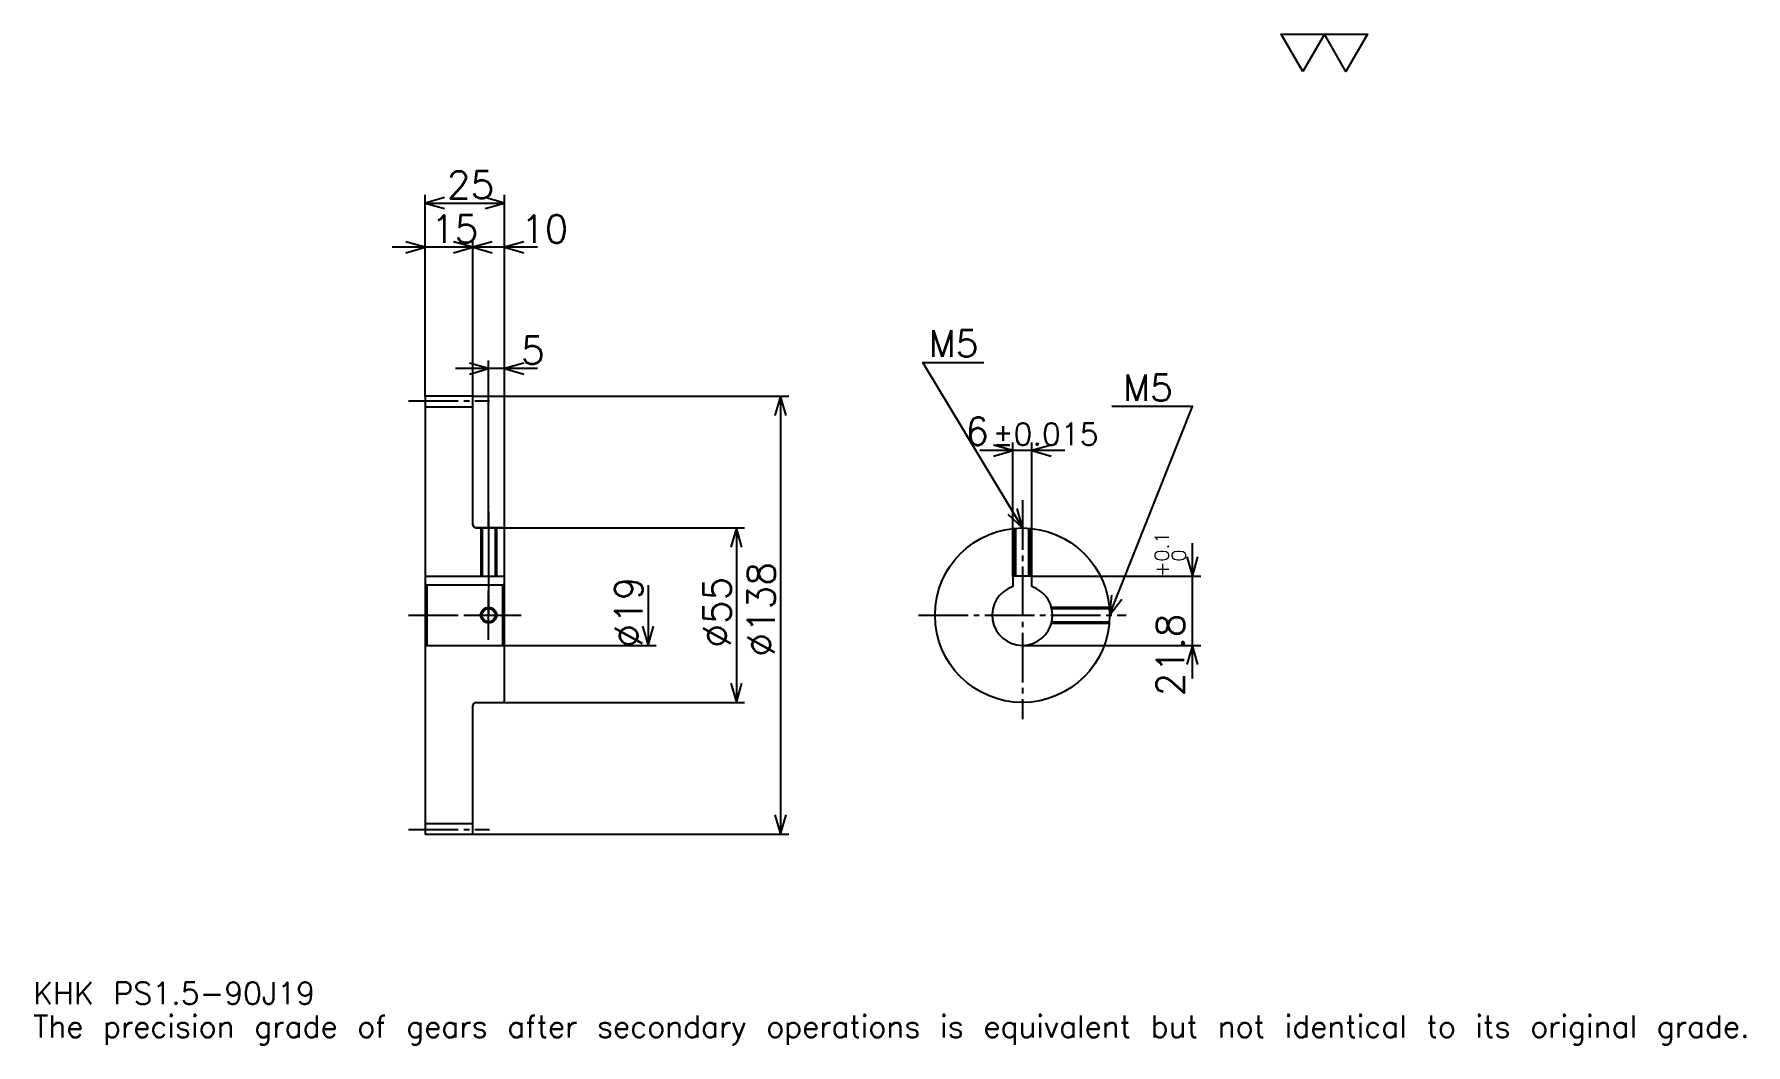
# Model space of a CAD drawing. Extents: x 18 to 557, y 6 to 325.
import ezdxf

# ---------------------------------------------------------------- set-up
doc = ezdxf.new("R2010")
doc.units = 0
doc.linetypes.add('DASHDOT', pattern=[20.869564, 15.652174, -1.73913, 1.73913, -1.73913])
doc.layers.get('0').update_dxf_attribs({"linetype": 'CONTINUOUS'})
doc.layers.add('DASHDOT', color=6, linetype='DASHDOT')
doc.styles.add('KANJI', font='TXT', dxfattribs={"bigfont": 'BIGFONT'})

msp = doc.modelspace()

# ---------------------------------------------------------------- linework, layer by layer
at = {"color": 5}
for p, q in [((140.869568, 210.739136), (140.869568, 274.217407)), ((140.869568, 271.608704), (165.869568, 271.608704)), ((165.869568, 210.739136), (165.869568, 274.217407)), ((155.869568, 210.739136), (155.869568, 260.304352)), ((166.304352, 257.695648), (130.434784, 257.695648)), ((176.304352, 257.695648), (145.434784, 257.695648)), ((160.869568, 210.739136), (160.869568, 222.043488)), ((176.304352, 219.434784), (150.434784, 219.434784)), ((140.869568, 210.63913), (140.869568, 210.739136)), ((155.769562, 210.739136), (165.869568, 210.739136)), ((155.869568, 210.63913), (155.869568, 210.739136)), ((160.869568, 169.239136), (160.869568, 210.739136)), ((160.869568, 169.239136), (160.869568, 210.739136)), ((165.869568, 210.739136), (255.434784, 210.739136)), ((165.869568, 168.739136), (165.869568, 210.739136)), ((252.82608, 210.739136), (252.82608, 72.739136)), ((326.021729, 154.039139), (326.021729, 196.195648)), ((332.021729, 154.039139), (332.021729, 196.195648)), ((342.456543, 193.58696), (315.586975, 193.58696)), ((156.869568, 169.239136), (165.869568, 169.239136)), ((165.869568, 169.239136), (241.521744, 169.239136)), ((238.913055, 169.239136), (238.913055, 114.239136)), ((382.608704, 121.804352), (382.608704, 164.473923)), ((211.08696, 151.239136), (211.08696, 132.239136)), ((332.021729, 154.039139), (385.217407, 154.039139)), ((165.869568, 132.239136), (213.695648, 132.239136)), ((329.021729, 132.239136), (385.217407, 132.239136)), ((156.869568, 114.239136), (165.869568, 114.239136)), ((165.869568, 114.239136), (241.521744, 114.239136)), ((155.769562, 72.739136), (165.869568, 72.739136)), ((165.869568, 72.739136), (255.434784, 72.739136))]:
    msp.add_line(p, q, dxfattribs=at)
at = {"color": 4}
for p, q in [((140.869568, 207.364136), (155.869568, 207.364136)), ((140.869568, 154.039139), (165.869568, 154.039139)), ((141.369568, 151.239136), (141.369568, 132.239136)), ((165.369568, 151.239136), (165.869568, 151.739136)), ((165.369568, 132.239136), (165.869568, 131.739136)), ((140.869568, 76.114136), (155.869568, 76.114136))]:
    msp.add_line(p, q, dxfattribs=at)
at = {"color": 7}
msp.add_lwpolyline([(417.391296, 313.043488), (410.608673, 324.800018), (437.739136, 324.800018), (430.956512, 313.043488), (424.17392, 324.800018), (417.391296, 313.043488)], dxfattribs=at)
at = {"color": 5}
for points in [[(146.956528, 273.347839), (140.869568, 271.608704), (146.956528, 269.869568)], [(159.782608, 269.869568), (165.869568, 271.608704), (159.782608, 273.347839)], [(134.782608, 255.956528), (140.869568, 257.695648), (134.782608, 259.434784)], [(149.782608, 255.956528), (155.869568, 257.695648), (149.782608, 259.434784)], [(161.956528, 259.434784), (155.869568, 257.695648), (161.956528, 255.956528)], [(171.956528, 259.434784), (165.869568, 257.695648), (171.956528, 255.956528)], [(154.782608, 217.695648), (160.869568, 219.434784), (154.782608, 221.17392)], [(171.956528, 221.17392), (165.869568, 219.434784), (171.956528, 217.695648)], [(329.021729, 169.239136), (297.717407, 221.413055), (316.847839, 221.413055)], [(254.565216, 204.652176), (252.82608, 210.739136), (251.08696, 204.652176)], [(356.521729, 141.739136), (382.608704, 207.5), (357.217407, 207.5)], [(319.934784, 191.847824), (326.021729, 193.58696), (319.934784, 195.326096)], [(338.108704, 195.326096), (332.021729, 193.58696), (338.108704, 191.847824)], [(324.398743, 173.563889), (329.021729, 169.239136), (327.381317, 175.353424)], [(240.652176, 163.152176), (238.913055, 169.239136), (237.17392, 163.152176)], [(380.869568, 160.126099), (382.608704, 154.039139), (384.347839, 160.126099)], [(357.149658, 148.038452), (356.521729, 141.739136), (360.382812, 146.755875)], [(209.347839, 138.326096), (211.08696, 132.239136), (212.82608, 138.326096)], [(384.347839, 126.152176), (382.608704, 132.239136), (380.869568, 126.152176)], [(237.17392, 120.326096), (238.913055, 114.239136), (240.652176, 120.326096)], [(251.08696, 78.826096), (252.82608, 72.739136), (254.565216, 78.826096)]]:
    msp.add_lwpolyline(points, dxfattribs=at)
at = {"color": 4}
for points in [[(155.869568, 170.239136), (155.869568, 210.63913), (155.769562, 210.739136), (140.969574, 210.739136), (140.869568, 210.63913), (140.869568, 131.739136)], [(156.869568, 114.239136), (165.369568, 114.239136), (165.869568, 114.739136), (165.869568, 168.739136), (165.369568, 169.239136), (156.869568, 169.239136)], [(158.369568, 169.239136), (158.369568, 154.039139)], [(158.804565, 169.239136), (158.804565, 154.039139)], [(162.93457, 169.239136), (162.93457, 154.039139)], [(163.369568, 169.239136), (163.369568, 154.039139)], [(326.521729, 154.039139), (326.521729, 169.125259)], [(326.956726, 154.039139), (326.956726, 169.161499)], [(331.086731, 154.039139), (331.086731, 169.161499)], [(331.521729, 154.039139), (331.521729, 169.125259)], [(140.869568, 131.739136), (141.369568, 132.239136), (165.369568, 132.239136), (165.369568, 151.239136), (141.369568, 151.239136), (140.869568, 151.739136)], [(332.021729, 150.753021), (332.021729, 154.039139), (326.021729, 154.039139), (326.021729, 150.753021)], [(338.18689, 144.239136), (356.407867, 144.239136)], [(338.294617, 143.804138), (356.444092, 143.804138)], [(338.18689, 139.239136), (356.407867, 139.239136)], [(338.294617, 139.674133), (356.444092, 139.674133)], [(140.869568, 131.739136), (140.869568, 72.839134), (140.969574, 72.739136), (155.769562, 72.739136), (155.869568, 72.839134), (155.869568, 113.239136)]]:
    msp.add_lwpolyline(points, dxfattribs=at)
for centre, radius in [((329.021729, 141.739136), 27.5), ((160.869568, 141.739136), 2.065)]:
    msp.add_circle(centre, radius, dxfattribs=at)
at = {"color": 7}
msp.add_circle((160.869568, 141.739136), 2.5, dxfattribs=at)
at = {"color": 4}
for centre, radius, start, end in [((156.869568, 170.239136), 1, 180, 270), ((329.021729, 141.739136), 9.5, 108.40848033, 71.59151967), ((156.869568, 113.239136), 1, 90, 180)]:
    msp.add_arc(centre, radius, start, end, dxfattribs=at)
at = {"layer": 'DASHDOT', "color": 7}
for p, q in [((135.652176, 209.239136), (161.08696, 209.239136)), ((329.021729, 177.934784), (329.021729, 109.021744)), ((160.869568, 169.239136), (160.869568, 141.739136)), ((135.652176, 141.739136), (171.08696, 141.739136)), ((296.304352, 141.739136), (361.739136, 141.739136)), ((135.652176, 74.239136), (161.08696, 74.239136))]:
    msp.add_line(p, q, dxfattribs=at)
for points in [[(160.869568, 174.456528), (160.869568, 148.821747)], [(160.869568, 134.021744), (160.869568, 149.456528)], [(153.152176, 141.739136), (168.58696, 141.739136)]]:
    msp.add_lwpolyline(points, dxfattribs=at)

# ---------------------------------------------------------------- texts
at = {"color": 7, "style": 'KANJI'}
for s, height, p in [('25', 8.695652, (147.717392, 273)), ('15', 8.695652, (142.717392, 259.086975)), ('10', 8.695652, (171.08696, 259.086975)), ('5', 8.695652, (171.08696, 220.82608)), ('M5', 8.347826, (299.456543, 223.152176)), ('M5', 8.347826, (360.695679, 209.239136)), ('6', 8.695652, (311.072205, 195.326096)), ('%%p0.015', 6.956522, (319.67981, 195.326096)), ('KHK PS1.5-90J19', 6.956522, (17.391304, 19.130434)), ('The precision grade of gears after secondary operations is equivalent but not identical to its original grade.', 6.956522, (17.391304, 8.695652))]:
    msp.add_text(s, height=height, dxfattribs=at).set_placement(p)
for s, height, p in [('0.1', 4.347826, (375.130432, 158.672501)), ('0', 4.347826, (380.521729, 158.672501)), ('%%c138', 8.695652, (251.08696, 128.695648)), ('+', 4.347826, (375.130432, 153.802948)), ('%%c19', 8.695652, (209.347839, 131.521744)), ('%%c55', 8.695652, (237.17392, 131.521744)), ('21.8', 8.695652, (380, 116.164719))]:
    msp.add_text(s, height=height, rotation=90, dxfattribs=at).set_placement(p)

doc.saveas('drawing.dxf')
